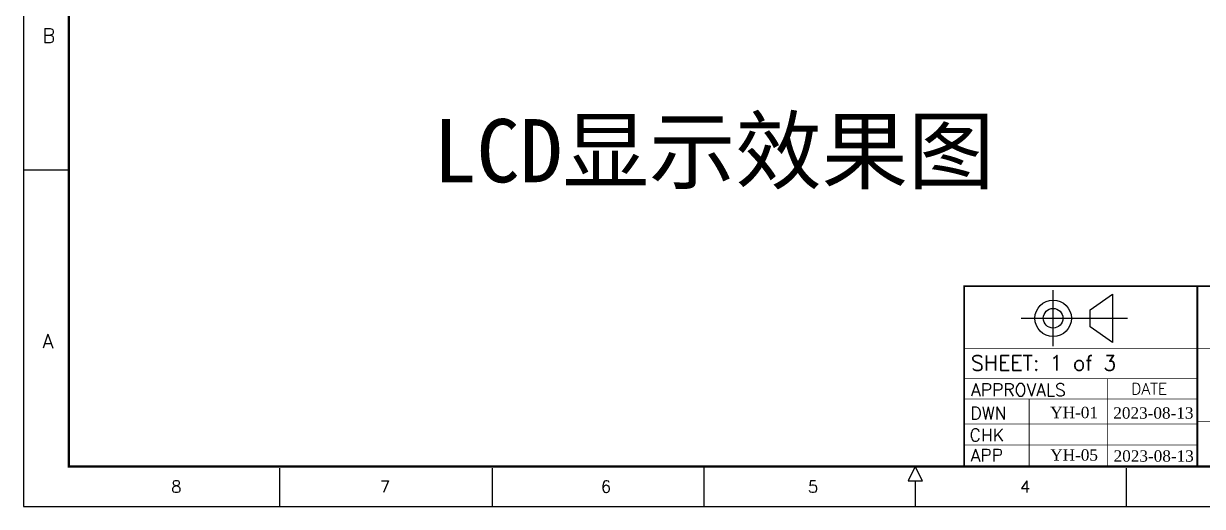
# Model space of a CAD drawing. Header units: millimetres. Extents: x 177 to 2090, y 1120 to 1614.
# Drawn here: x 1740.3 to 1970.3, y 1366.9 to 1461.1 of the extents above; entities that cross this region are included whole.
import ezdxf

# ---------------------------------------------------------------- set-up
doc = ezdxf.new("R2010")
doc.units = ezdxf.units.MM
doc.header["$LTSCALE"] = 3
doc.layers.get('0').update_dxf_attribs({"lineweight": 15})
doc.layers.add('BL', color=2, linetype='Continuous')
doc.styles.add('romans', font='romans.shx')
doc.styles.add('STYLE1', font='simhei.ttf')
doc.styles.add('样式 3', font='')
doc.styles.get('样式 3').set_extended_font_data('FangSong_GB2312')

msp = doc.modelspace()

# ---------------------------------------------------------------- linework, layer by layer
at = {"layer": 'BL', "color": 0}
for p, q in [((1740.343, 1614.047), (1740.343, 1366.858)), ((1740.343, 1432.568), (1749.145, 1432.568)), ((1941.187, 1398.125), (1941.187, 1409.042)), ((1948.403, 1405.245), (1952.761, 1408.309)), ((1952.761, 1408.309), (1952.761, 1398.858)), ((1948.403, 1401.922), (1948.403, 1405.245)), ((1934.975, 1403.584), (1955.72, 1403.584)), ((1952.761, 1398.858), (1948.403, 1401.922)), ((1790.341, 1366.858), (1790.341, 1374.334)), ((1831.837, 1366.858), (1831.837, 1374.334)), ((1873.091, 1366.858), (1873.091, 1374.674)), ((1914.286, 1374.674), (1912.885, 1371.87)), ((1914.286, 1374.674), (1912.885, 1371.87)), ((1915.688, 1371.87), (1914.286, 1374.674)), ((1915.688, 1371.87), (1914.286, 1374.674)), ((1955.485, 1366.858), (1955.485, 1374.334)), ((1912.885, 1371.87), (1915.688, 1371.87)), ((1912.885, 1371.87), (1915.688, 1371.87)), ((1914.286, 1371.87), (1914.286, 1366.858)), ((1740.343, 1366.858), (2089.928, 1366.858))]:
    msp.add_line(p, q, dxfattribs=at)
for points, const_width in [([(2079.475, 1606.231), (1749.145, 1606.231), (1749.145, 1374.674), (2079.475, 1374.674), (2079.475, 1606.231)], 0.459), ([(1923.824, 1409.991), (1923.824, 1374.674)], 0.368), ([(1923.824, 1409.843), (2079.475, 1409.843)], 0.294), ([(1969.298, 1374.674), (1969.298, 1409.843)], 0.368), ([(1969.298, 1397.649), (1923.824, 1397.649)], 0.143), ([(2079.475, 1397.649), (1923.824, 1397.649)], 0.143), ([(1969.298, 1391.809), (1923.824, 1391.809)], 0.143), ([(1951.846, 1391.809), (1951.846, 1374.674)], 0.143), ([(1969.298, 1387.841), (1923.824, 1387.841)], 0.143), ([(1936.509, 1387.841), (1936.509, 1374.674)], 0.143), ([(1969.298, 1382.96), (1923.824, 1382.96)], 0.143), ([(2079.475, 1383.405), (1969.298, 1383.405)], 0.143), ([(1923.824, 1378.827), (1969.298, 1378.827)], 0.143), ([(1923.824, 1374.674), (1862.817, 1374.674)], 0.255)]:
    msp.add_lwpolyline(points, dxfattribs=dict(at, const_width=const_width))
for radius in [3.56, 1.917]:
    msp.add_circle((1941.187, 1403.584), radius, dxfattribs=at)

# ---------------------------------------------------------------- texts
at = {"style": 'STYLE1'}
msp.add_text('LCD显示效果图', height=12.3505, dxfattribs=at).set_placement((1820.295, 1430.114))
at = {"color": 7, "width": 27.36623, "attachment_point": 1, "style": '样式 3'}
for s, insert, char_height in [('{\\fTimes New Roman|b0|i0|c186|p18;YH-01}', (1940.621, 1386.301), 2.21989), ('{\\fTimes New Roman|b0|i0|c0|p18;202\\fTimes New Roman|b0|i0|c186|p18;3\\fTimes New Roman|b0|i0|c0|p18;-\\fTimes New Roman|b0|i0|c186|p18;08\\fTimes New Roman|b0|i0|c0|p18;-13}', (1952.92, 1386.206), 2.219893), ('{\\fTimes New Roman|b0|i0|c186|p18;YH-05}', (1940.621, 1378.015), 2.21989), ('{\\fTimes New Roman|b0|i0|c0|p18;202\\fTimes New Roman|b0|i0|c186|p18;3\\fTimes New Roman|b0|i0|c0|p18;-\\fTimes New Roman|b0|i0|c186|p18;08\\fTimes New Roman|b0|i0|c0|p18;-13}', (1952.979, 1377.81), 2.219893)]:
    msp.add_mtext(s, dxfattribs=dict(at, insert=insert, char_height=char_height))
at = {"layer": 'BL', "color": 0, "style": 'romans'}
for s, height, p in [('B', 2.751, (1744.018, 1457.364)), ('A', 2.751, (1744.018, 1397.731)), ('SHEET: 1 of 3', 2.93752, (1925.166, 1393.38)), ('APPROVALS', 2.4479, (1925.184, 1388.388)), ('DATE', 2.2148, (1956.41, 1388.723)), ('DWN', 2.4479, (1925.045, 1383.837)), ('CHK', 2.4479, (1924.882, 1379.568)), ('APP', 2.4479, (1925.091, 1375.614)), ('8', 2.336, (1769.138, 1369.549)), ('7', 2.336, (1809.832, 1369.549)), ('6', 2.336, (1852.947, 1369.549)), ('5', 2.336, (1893.344, 1369.549)), ('4', 2.336, (1934.728, 1369.549))]:
    msp.add_text(s, height=height, dxfattribs=at).set_placement(p)

doc.saveas('drawing.dxf')
